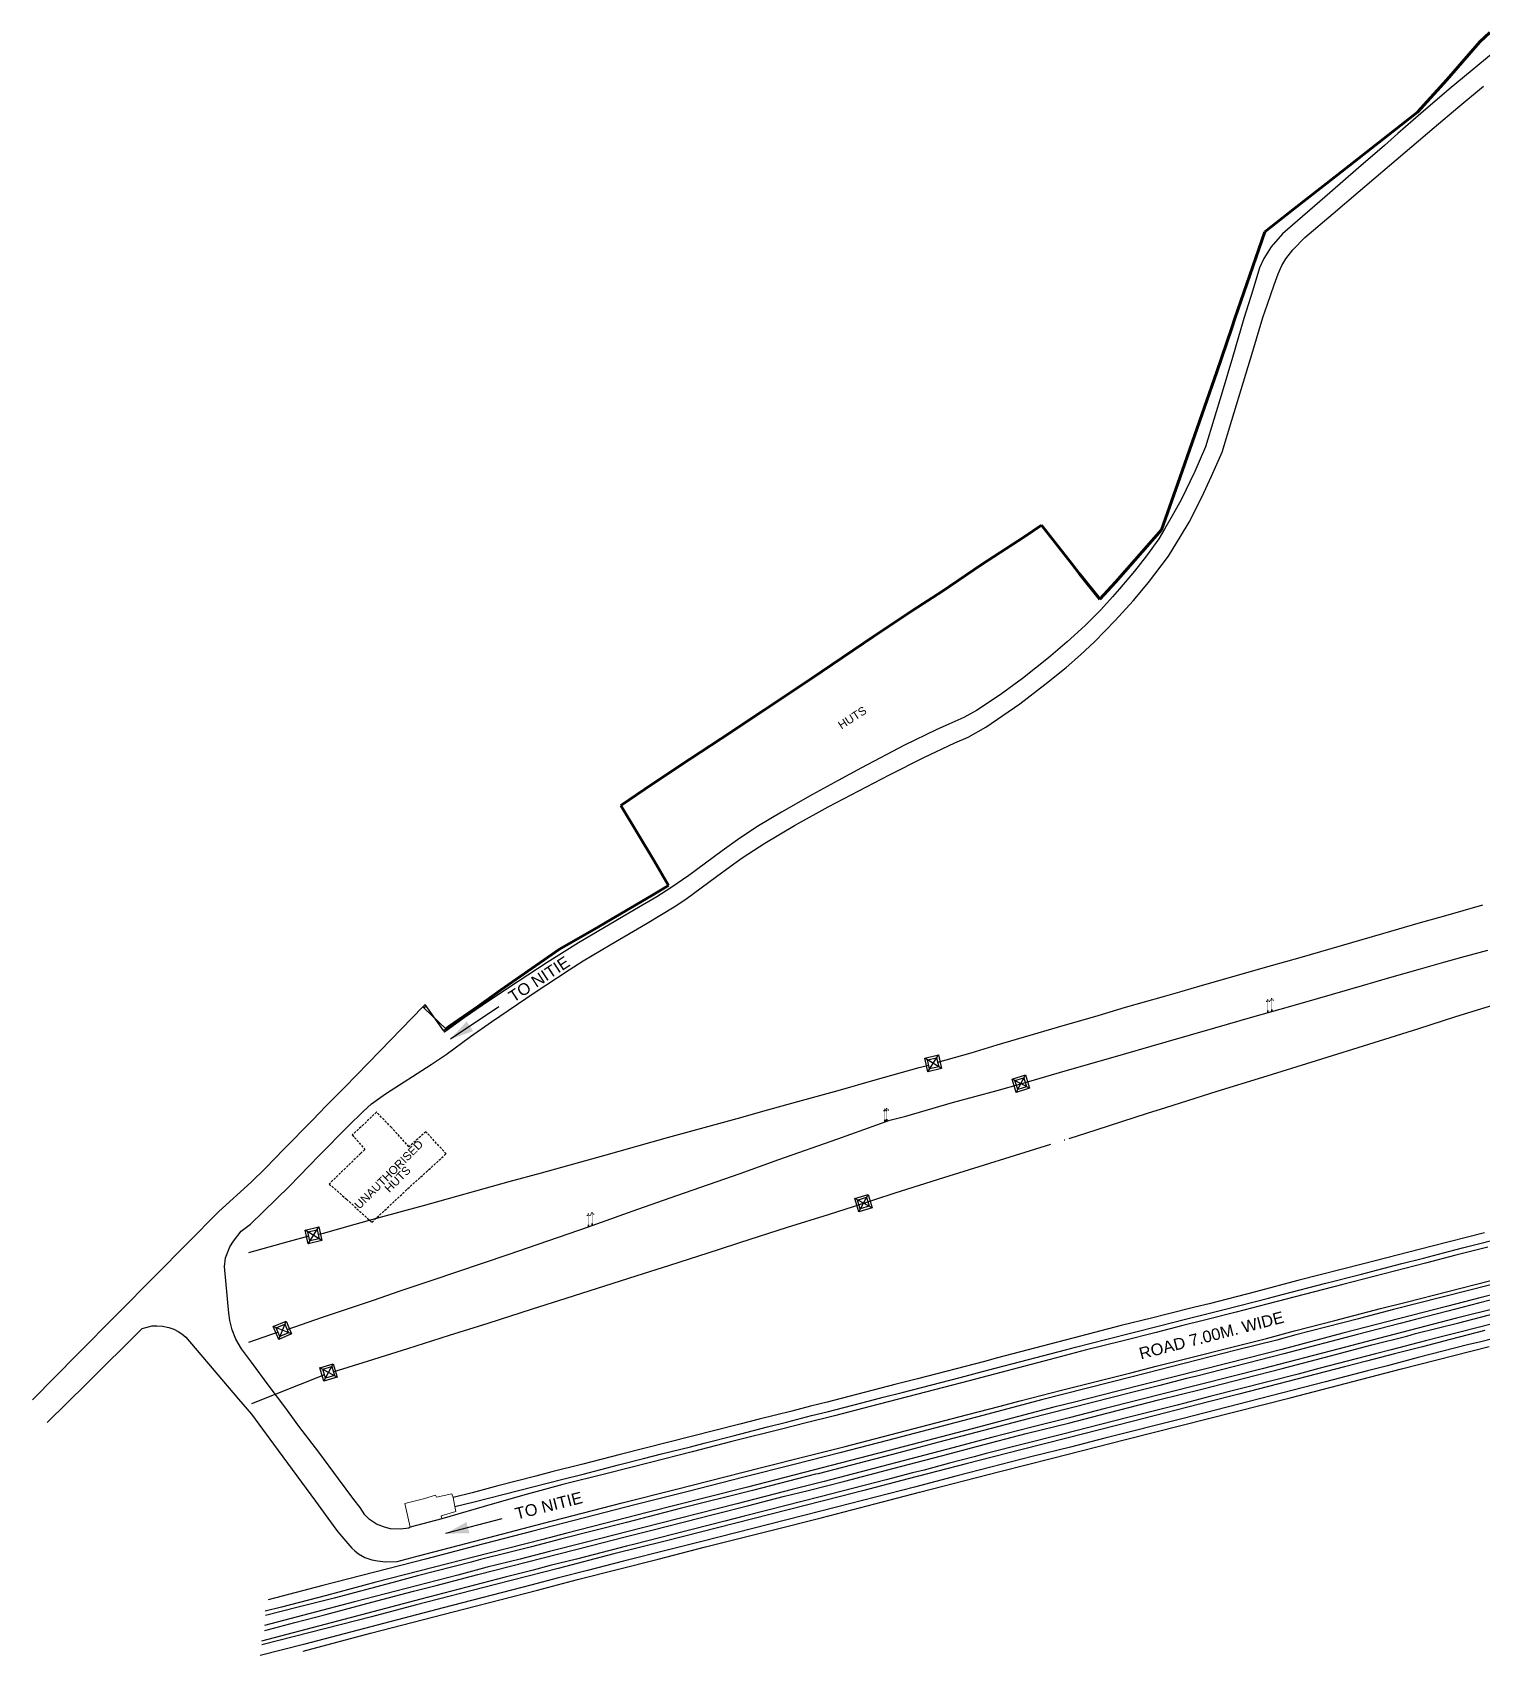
# Model space of a CAD drawing. Header units: millimetres. Extents: x 783 to 2788, y -521 to 1643.
# Drawn here: x 782.7 to 1092.8, y 836.8 to 1184.2 of the extents above; entities that cross this region are included whole.
import ezdxf

# ---------------------------------------------------------------- set-up
doc = ezdxf.new("R2010")
doc.units = ezdxf.units.MM
for name, pattern in [('ACAD_ISO04W100', [30, 24, -3, 0, -3]), ('DASHDOTX2', [50.8, 25.4, -12.7, 0, -12.7]), ('DASHED', [0.75, 0.5, -0.25])]:
    doc.linetypes.add(name, pattern=pattern)
for name, color, linetype, lineweight in [('Boudary Wall', 6, 'DASHDOTX2', 60), ('Building', 1, 'Continuous', 9), ('Water Supply Line', 5, 'Continuous', 50)]:
    doc.layers.add(name, color=color, linetype=linetype, lineweight=lineweight)
for name, color, linetype in [('Compound Wall', 203, 'Continuous'), ('Electric Pole', 7, 'Continuous'), ('Gate', 3, 'Continuous'), ('H.T.Line', 96, 'ACAD_ISO04W100'), ('Huts', 8, 'DASHED'), ('Pipe Line', 211, 'Continuous'), ('Road', 7, 'Continuous'), ('Text Building', 7, 'Continuous'), ('Text Road', 3, 'Continuous'), ('Tower', 30, 'Continuous')]:
    doc.layers.add(name, color=color, linetype=linetype)
doc.styles.add('ROMAND', font='sanss___.ttf', dxfattribs={"height": 5})

# ---------------------------------------------------------------- blocks, each defined once
blk = doc.blocks.new('ELEPOLE')
at = {"layer": 'Electric Pole', "color": 4, "linetype": 'Continuous'}
for points, const_width in [([(0, 10.1), (-1.5, 10.1)], 0.15), ([(0, 1.9), (0, 10.7)], 0.3), ([(0, 10.1), (1.5, 10.1)], 0.15)]:
    blk.add_lwpolyline(points, dxfattribs=dict(at, const_width=const_width))
at = {"layer": 'Electric Pole', "color": 16, "linetype": 'Continuous', "const_width": 0.15}
for points in [[(-1.4, 9.7), (-0.8, 9.7)], [(-1.4, 9.4), (-0.8, 9.4)], [(0.3, 11.4), (-0.3, 11.4)], [(0.3, 11.1), (-0.3, 11.1)], [(1.4, 9.7), (0.8, 9.7)], [(1.4, 9.4), (0.8, 9.4)]]:
    blk.add_lwpolyline(points, dxfattribs=at)
at = {"layer": 'Electric Pole', "color": 4, "linetype": 'Continuous'}
for points in [[(-1.1, 10.1), (-1.1, 9.4)], [(0, 10.7), (0, 11.4)], [(1.1, 10.1), (1.1, 9.4)]]:
    blk.add_lwpolyline(points, dxfattribs=at)
at = {"layer": 'Electric Pole', "color": 8, "linetype": 'Continuous', "const_width": 1.5}
blk.add_lwpolyline([(0, 0), (0, 1.9)], dxfattribs=at)
blk = doc.blocks.new('TOWER')
at = {"layer": 'Tower'}
for p, q in [((0, 0), (6, 6)), ((6, 0), (0, 6))]:
    blk.add_line(p, q, dxfattribs=at)
for points in [[(0, 6), (6, 6), (6, 0), (0, 0)], [(1, 5), (5, 5), (5, 1), (1, 1)]]:
    blk.add_lwpolyline(points, close=True, dxfattribs=at)
blk = doc.blocks.new('ARROWS')
blk.add_line((-0.25, 0), (0.25, 0))
blk.add_solid([(0.25, 0), (0.05, 0.05), (0.05, -0.05)])
at = {"flags": 1}
for tag in ['SLOPE', 'RATE']:
    blk.add_attdef(tag, (-0.3, -0.3), '', height=0.05, dxfattribs=at)
blk = doc.blocks.new('ACAD-Master Plan')
at = {"layer": 'Boudary Wall'}
blk.add_lwpolyline([(-1334.93, 1461.29), (-1337.03, 1459.26), (-1344.13, 1451.19), (-1350.38, 1444.21), (-1360.29, 1436.43), (-1367.56, 1430.78), (-1377, 1423.41), (-1383.07, 1418.63), (-1389.48, 1400.09), (-1390.17, 1397.88), (-1393.31, 1388.66), (-1401.23, 1366.02), (-1405.21, 1354.85), (-1415.03, 1343.65), (-1418.35, 1340.02), (-1422.72, 1345.48), (-1424.35, 1347.61), (-1430.86, 1355.86), (-1434.46, 1353.47), (-1443.76, 1347.38), (-1452.08, 1341.74), (-1458.46, 1337.57), (-1466.8, 1332.02), (-1480.06, 1323.06), (-1490.18, 1316.37), (-1499.52, 1310.11), (-1508.2, 1304.46), (-1515.74, 1299.35), (-1520.92, 1295.89), (-1513.79, 1284.01), (-1510.72, 1278.74), (-1514.27, 1276.61), (-1526.57, 1269.44), (-1534.04, 1265.12), (-1546.63, 1256.39), (-1551.5, 1252.9), (-1557.73, 1248.6), (-1558.37, 1248.1)], dxfattribs=at)
at = {"layer": 'Building'}
for points in [[(-1556.79, 1147.82), (-1557.05, 1148.62), (-1560.33, 1147.85), (-1560.56, 1148.31), (-1563.17, 1147.51), (-1567.15, 1146.5), (-1565.97, 1141.44)], [(-1556.79, 1147.82), (-1556.42, 1145.84)], [(-1565.97, 1141.44), (-1559.23, 1143.26)], [(-1559.23, 1143.26), (-1559.35, 1143.85), (-1556.23, 1144.84), (-1556.42, 1145.84)]]:
    blk.add_lwpolyline(points, dxfattribs=at)
at = {"layer": 'Compound Wall'}
blk.add_lwpolyline([(-1588.91, 1114.93), (-1574.49, 1118.74), (-1554.27, 1124.01), (-1538.74, 1127.95), (-1530.19, 1130.24), (-1512.91, 1134.6), (-1502.77, 1137.21), (-1488.49, 1140.8), (-1478.05, 1143.47), (-1463.25, 1147.31), (-1457.01, 1148.91), (-1439.79, 1153.39), (-1428.54, 1156.24), (-1412.88, 1160.23), (-1377.64, 1169.1), (-1353.84, 1175.32), (-1335.03, 1180.13)], dxfattribs=at)
at = {"layer": 'Gate'}
for points in [[(-1558.88, 1247.71), (-1562.76, 1253.32), (-1563.31, 1252.77)], [(-1563.02, 1252.5), (-1563.31, 1252.77)], [(-1563.02, 1252.5), (-1562.53, 1252.99)], [(-1558.37, 1248.1), (-1563.02, 1252.5)], [(-1558.88, 1247.71), (-1558.37, 1248.1)], [(-1558.88, 1247.71), (-1558.63, 1247.35)], [(-1558.37, 1248.1), (-1558.04, 1247.78), (-1558.63, 1247.35)]]:
    blk.add_lwpolyline(points, dxfattribs=at)
at = {"layer": 'H.T.Line'}
for points in [[(-1592.35, 1183.76), (-1584.76, 1186.36), (-1573.84, 1190.02), (-1568.14, 1192.03), (-1561.3, 1194.3), (-1544.98, 1199.82), (-1527.82, 1205.71), (-1527.01, 1205.98), (-1517.29, 1209.53), (-1508.89, 1212.4), (-1495.36, 1217.12), (-1487.08, 1220.13), (-1474.49, 1224.54), (-1463.35, 1228.51), (-1459.88, 1229.42), (-1449.91, 1232.31), (-1440.37, 1234.89), (-1435.29, 1236.35), (-1425.82, 1239.12), (-1416.51, 1241.77), (-1404.21, 1245.33), (-1393.79, 1248.32), (-1385.6, 1250.65), (-1377.53, 1252.92), (-1371.78, 1254.6), (-1362.16, 1257.34), (-1356.29, 1259.05), (-1349.71, 1260.9), (-1344.78, 1262.35), (-1340.93, 1263.42), (-1335.32, 1264.93)], [(-1336.46, 1274.53), (-1344.92, 1272.13), (-1349.84, 1270.75), (-1357.85, 1268.41), (-1375.55, 1263.29), (-1381.7, 1261.6), (-1396.94, 1257.19), (-1400.85, 1256.08), (-1404.79, 1254.92), (-1412.93, 1252.63), (-1418.83, 1250.89), (-1427.53, 1248.36), (-1440.43, 1244.58), (-1445.96, 1242.9), (-1453.09, 1240.88)], [(-1582.45, 1174.7), (-1574.91, 1177.02), (-1566.46, 1179.67), (-1557.56, 1182.52), (-1549.28, 1185.13), (-1539.83, 1188.18), (-1532.62, 1190.43), (-1517.6, 1195.25), (-1510.41, 1197.53), (-1500, 1200.86), (-1495.46, 1202.35), (-1485.2, 1205.62), (-1476.46, 1208.38), (-1470.86, 1210.17), (-1462.16, 1213.02), (-1451.78, 1216.31), (-1424.94, 1224.64), (-1419.17, 1226.51), (-1408.21, 1230.01), (-1404.26, 1231.23), (-1393.23, 1234.73), (-1383.52, 1237.73), (-1372.03, 1241.34), (-1359.66, 1245.17), (-1350.32, 1248.11), (-1342.16, 1250.71), (-1329.64, 1254.59)], [(-1585.71, 1204.14), (-1584.53, 1204.36), (-1577.79, 1206.31), (-1573.44, 1207.51), (-1566.86, 1209.26), (-1563.13, 1210.31), (-1544.8, 1215.39), (-1537.91, 1217.28), (-1533.5, 1218.52), (-1524.57, 1220.99), (-1510.93, 1224.83), (-1496.03, 1228.92), (-1489.19, 1230.81), (-1482.26, 1232.77), (-1474.37, 1234.88), (-1466.45, 1237.17), (-1457.03, 1239.82), (-1455, 1240.34)], [(-1587.66, 1203.71), (-1591.89, 1202.59), (-1600.61, 1200.19)], [(-1594.27, 1183.19), (-1600.58, 1180.95)], [(-1584.34, 1174.08), (-1599.96, 1167.86)]]:
    blk.add_lwpolyline(points, dxfattribs=at)
at = {"layer": 'Huts'}
blk.add_lwpolyline([(-1573.2, 1230.28), (-1575.96, 1227.63), (-1578.39, 1225.39), (-1575.7, 1222.28), (-1576.6, 1221.42), (-1583.34, 1214.88), (-1579.6, 1211.62), (-1574.19, 1206.69), (-1566.53, 1213.84), (-1562.59, 1217.42), (-1558.3, 1221.36), (-1562.62, 1226.07), (-1566.24, 1222.86), (-1570, 1227)], close=True, dxfattribs=at)
at = {"layer": 'Pipe Line'}
for points in [[(-1328.52, 1192.7), (-1336.73, 1190.58), (-1344.16, 1188.69), (-1359.14, 1184.79), (-1366.39, 1182.93), (-1379.44, 1179.49), (-1386.72, 1177.65), (-1396.54, 1175.13), (-1414.63, 1170.54), (-1423.81, 1168.19), (-1428.2, 1167.1), (-1437.17, 1164.76), (-1444.38, 1162.84), (-1461.81, 1158.26), (-1493.81, 1150.03), (-1502.54, 1147.8), (-1515.28, 1144.61), (-1524.39, 1142.23), (-1532.48, 1140.17), (-1537.6, 1138.84), (-1549.07, 1135.92), (-1561.07, 1132.79), (-1573.33, 1129.65), (-1583.89, 1126.86), (-1593.52, 1124.36), (-1597, 1123.49)], [(-1334.68, 1193.33), (-1355.52, 1188.02), (-1361.71, 1186.4), (-1362.99, 1186.05), (-1376.43, 1182.58), (-1380.48, 1181.46), (-1389.18, 1179.3), (-1411.44, 1173.6), (-1430.84, 1168.68), (-1443.43, 1165.34), (-1463.84, 1160.02), (-1474.03, 1157.38), (-1483.77, 1154.89), (-1494.56, 1152.16), (-1506.52, 1149.1), (-1517.9, 1146.23), (-1539.7, 1140.63), (-1552.16, 1137.42), (-1562.71, 1134.64), (-1584.67, 1128.99), (-1596.41, 1125.92)], [(-1329.04, 1183.13), (-1336.8, 1181.14), (-1339.67, 1180.45), (-1350.26, 1177.74), (-1356.79, 1176.01), (-1361.07, 1174.91), (-1370.08, 1172.54), (-1400.56, 1164.74), (-1417.28, 1160.49), (-1424.66, 1158.6), (-1432.84, 1156.55), (-1441.73, 1154.28), (-1448.94, 1152.47), (-1458.07, 1150.04), (-1474.72, 1145.71), (-1485.4, 1143.03), (-1503.59, 1138.36), (-1510.72, 1136.61), (-1520.33, 1134.17), (-1528.01, 1132.19), (-1534.22, 1130.6), (-1540.18, 1129.05), (-1558.95, 1124.22), (-1588.56, 1116.41), (-1598.09, 1113.98)], [(-1334.61, 1184.89), (-1341.01, 1183.28), (-1345.3, 1182.15), (-1348.68, 1181.31), (-1356.05, 1179.39), (-1359.39, 1178.55), (-1365.44, 1176.94), (-1371.47, 1175.38), (-1375.94, 1174.19), (-1394.81, 1169.39), (-1400.16, 1168.02), (-1401.86, 1167.56), (-1407.26, 1166.17), (-1412.36, 1164.9), (-1426.59, 1161.27), (-1442.74, 1157.25), (-1445.29, 1156.52), (-1450.55, 1155.13), (-1455.98, 1153.68), (-1458.47, 1153.07), (-1464.1, 1151.55), (-1478.24, 1147.94), (-1482.17, 1146.98), (-1485.77, 1146.02), (-1489.73, 1144.99), (-1494.47, 1143.81), (-1498.62, 1142.75), (-1505.65, 1140.92), (-1509.86, 1139.89), (-1517.92, 1137.83), (-1519.68, 1137.4), (-1530.4, 1134.62), (-1536.04, 1133.22), (-1539.69, 1132.24), (-1545.68, 1130.72), (-1563.7, 1126.03), (-1580.18, 1121.67), (-1597.84, 1117.07)], [(-1597.12, 1119.35), (-1590.65, 1121.06), (-1584.04, 1122.78), (-1573.09, 1125.68), (-1565.27, 1127.73), (-1560.46, 1128.99), (-1551.54, 1131.3), (-1527.21, 1137.54), (-1519.96, 1139.36), (-1513.95, 1140.9), (-1500.84, 1144.24), (-1493.47, 1146.09), (-1486.13, 1147.99), (-1480.82, 1149.32), (-1472.96, 1151.32), (-1462.66, 1154), (-1452.29, 1156.72), (-1444.47, 1158.81), (-1434.14, 1161.46), (-1424.77, 1163.8), (-1418.52, 1165.43), (-1405.82, 1168.67), (-1396.56, 1171), (-1387.39, 1173.37), (-1379.35, 1175.41), (-1369, 1178.15), (-1360.14, 1180.45), (-1352.69, 1182.34), (-1350.82, 1182.86), (-1341.53, 1185.2), (-1327.09, 1188.94)], [(-1330.13, 1191.21), (-1337.33, 1189.38), (-1343.88, 1187.69), (-1350.81, 1185.87), (-1354.13, 1185.06), (-1363.23, 1182.67), (-1379, 1178.56), (-1397.65, 1173.79), (-1399.82, 1173.25), (-1405.52, 1171.77), (-1411.27, 1170.32), (-1415.72, 1169.17), (-1424.45, 1166.96), (-1433.71, 1164.65), (-1452.82, 1159.61), (-1461.42, 1157.38), (-1478.66, 1152.88), (-1479.26, 1152.79), (-1492.71, 1149.33), (-1508.17, 1145.43), (-1519.7, 1142.44), (-1533.83, 1138.86), (-1540.05, 1137.25), (-1544.9, 1136.04), (-1550.95, 1134.51), (-1552.91, 1133.94), (-1564.42, 1131.01), (-1569.94, 1129.53), (-1582.26, 1126.29), (-1589.96, 1124.3), (-1596.97, 1122.53)], [(-1336.02, 1204.45), (-1347.23, 1201.58), (-1361.91, 1197.79), (-1375.99, 1194.2), (-1385.04, 1191.83), (-1395.01, 1189.27), (-1398.02, 1188.53), (-1403.96, 1187.01), (-1407.29, 1186.21), (-1413.83, 1184.59), (-1423.86, 1181.94), (-1432.37, 1179.72), (-1440.31, 1177.66), (-1443.08, 1176.93), (-1457.41, 1173.19), (-1462.22, 1171.97), (-1476.73, 1168.2), (-1480.33, 1167.33), (-1484.31, 1166.3), (-1491.27, 1164.56), (-1495.46, 1163.46), (-1500.78, 1162.14), (-1510.66, 1159.62), (-1521.01, 1157.02), (-1529.06, 1154.94), (-1535.7, 1153.27), (-1539.1, 1152.37), (-1547.26, 1150.28), (-1552.74, 1148.83), (-1556.79, 1147.82)], [(-1556.42, 1145.84), (-1552.29, 1146.86), (-1542.8, 1149.27), (-1533.31, 1151.74), (-1528.93, 1152.82), (-1521.4, 1154.78), (-1516.03, 1156.14), (-1512.21, 1157.13), (-1506, 1158.67), (-1503.04, 1159.45), (-1496.86, 1161.01), (-1489.51, 1162.91), (-1485.47, 1163.9), (-1480.06, 1165.32), (-1476.71, 1166.11), (-1467.66, 1168.46), (-1464.75, 1169.24), (-1460.68, 1170.27), (-1448.26, 1173.49), (-1442.39, 1175.02), (-1433.62, 1177.34), (-1425.7, 1179.38), (-1423.58, 1179.97), (-1416.87, 1181.7), (-1405.58, 1184.52), (-1400.33, 1185.88), (-1391.76, 1188), (-1382.3, 1190.47), (-1379.38, 1191.26), (-1370, 1193.69), (-1362.68, 1195.55), (-1353.76, 1197.85), (-1349.12, 1199.02), (-1344.85, 1200.16), (-1340.79, 1201.19), (-1330.85, 1203.73)]]:
    blk.add_lwpolyline(points, dxfattribs=at)
at = {"layer": 'Pipe Line', "linetype": 'Continuous'}
for points in [[(-1333.1, 1188.39), (-1342.05, 1186.14), (-1358.72, 1181.79), (-1367.18, 1179.63), (-1383.62, 1175.34), (-1417.26, 1166.81), (-1424.95, 1164.83), (-1432.94, 1162.83), (-1441.29, 1160.71), (-1451.2, 1158.05), (-1477.35, 1151.21), (-1484.25, 1149.51), (-1496.06, 1146.47), (-1516.29, 1141.34), (-1528.5, 1138.17), (-1536.18, 1136.27), (-1542.48, 1134.64), (-1549.49, 1132.86), (-1555.81, 1131.17), (-1577.9, 1125.45), (-1597.17, 1120.42)], [(-1335.95, 1183.53), (-1343.38, 1181.58), (-1349.35, 1180.04), (-1355.32, 1178.56), (-1361.32, 1176.95), (-1366.02, 1175.76), (-1378.12, 1172.6), (-1384.5, 1171.01), (-1388.61, 1169.93), (-1394.87, 1168.36), (-1411.44, 1164.08), (-1425.44, 1160.51), (-1435.31, 1158.02), (-1446.96, 1155.03), (-1453.06, 1153.42), (-1459.42, 1151.78), (-1469.17, 1149.2), (-1473.91, 1147.98), (-1511.44, 1138.44), (-1522.38, 1135.72), (-1534.33, 1132.6), (-1547.7, 1129.19), (-1564.93, 1124.73), (-1574.28, 1122.27), (-1587.37, 1118.9), (-1597.77, 1116.25)]]:
    blk.add_lwpolyline(points, dxfattribs=at)
at = {"layer": 'Road'}
for points in [[(-1643.66, 1163.85), (-1635.16, 1172.2), (-1623.32, 1183.93), (-1622.3, 1184.28), (-1621.23, 1184.5), (-1620.21, 1184.51), (-1619.03, 1184.47), (-1617.66, 1184.19), (-1616.56, 1183.82), (-1615.61, 1183.32), (-1614.88, 1182.82), (-1614.02, 1182.13), (-1602.76, 1168.87), (-1599.92, 1165.6), (-1595.25, 1159.2), (-1586.25, 1147), (-1582.44, 1141.79), (-1581.44, 1140.46), (-1578.45, 1136.94), (-1577.8, 1136.36), (-1577.03, 1135.75), (-1575.67, 1134.99), (-1574.23, 1134.44), (-1572.97, 1134.23), (-1571.26, 1134.06), (-1568.76, 1134.14), (-1564.52, 1135.27), (-1553.81, 1138.02), (-1537.47, 1142.28), (-1520.59, 1146.63), (-1509.25, 1149.49), (-1491.06, 1154.12), (-1480.3, 1156.88), (-1472.86, 1158.74), (-1448.57, 1165.03), (-1440.03, 1167.26), (-1435.43, 1168.48), (-1426.56, 1170.77), (-1411.76, 1174.47), (-1406.34, 1175.87), (-1382.74, 1181.85), (-1376.72, 1183.46), (-1368.06, 1185.71), (-1358.32, 1188.21), (-1352.78, 1189.6), (-1317.11, 1198.76)], [(-1332.58, 1458.3), (-1343.6, 1449.18), (-1349.69, 1443.94), (-1354.63, 1439.64), (-1357.48, 1437.14), (-1363.04, 1432.32), (-1369.16, 1426.97), (-1379.28, 1418.2), (-1381.71, 1415.44), (-1383.28, 1412.94), (-1384.17, 1410.92), (-1385.64, 1406.14), (-1387.56, 1400.09), (-1389.98, 1391.72), (-1392.2, 1384.36), (-1395.79, 1372.63), (-1398.08, 1367.35), (-1400.96, 1361.31), (-1402.6, 1358.36), (-1404.51, 1355.02), (-1405.75, 1352.96), (-1408.42, 1349.31), (-1410.99, 1346.02), (-1414.18, 1342.26), (-1415.7, 1340.5), (-1418.19, 1337.73), (-1421.49, 1334.37), (-1425.38, 1330.87), (-1429.35, 1327.5), (-1434.93, 1323.04), (-1439.71, 1319.57), (-1444.78, 1316.21), (-1447.46, 1314.71), (-1450.67, 1313.27), (-1453.4, 1312.08), (-1460.19, 1308.78), (-1469.42, 1303.92), (-1474.37, 1301.25), (-1479.85, 1298.25), (-1486.54, 1294.46), (-1491.44, 1291.5), (-1495.44, 1288.92), (-1499.22, 1286.21), (-1506.36, 1280.91), (-1510.19, 1278.29), (-1513.22, 1276.36), (-1518.01, 1273.53), (-1529.97, 1266.5), (-1536.64, 1262.3), (-1542.9, 1258.25), (-1549.23, 1253.99), (-1554.46, 1250.41), (-1558.63, 1247.35)], [(-1565.97, 1141.44), (-1566.31, 1141.27), (-1568.08, 1140.99), (-1570.23, 1141.09), (-1571.5, 1141.42), (-1573.19, 1142.11), (-1574.69, 1143.1), (-1575.66, 1144.09), (-1576.71, 1145.64), (-1578.03, 1147.36), (-1581.36, 1151.79), (-1585.55, 1157.47), (-1589.79, 1163.08), (-1592.82, 1167.18), (-1596.14, 1171.6), (-1599.95, 1176.78), (-1602.1, 1179.59), (-1603.27, 1181.69), (-1604.06, 1183.66), (-1604.58, 1185.71), (-1604.78, 1187.21), (-1605.74, 1197.26), (-1605.5, 1199.06), (-1605.1, 1200.15), (-1604.57, 1201.41), (-1603.77, 1202.67), (-1602.18, 1204.77), (-1600.19, 1206.3), (-1591.89, 1214.32), (-1585.48, 1220.95), (-1579.23, 1227.24), (-1576.07, 1230.4), (-1574.3, 1232.02), (-1571.28, 1234.2), (-1561.49, 1240.49), (-1558.28, 1242.63), (-1553.05, 1246.42), (-1548.55, 1249.59), (-1539.43, 1255.81), (-1531.99, 1260.74), (-1528.96, 1262.62), (-1523.2, 1266.06), (-1515.24, 1270.7), (-1509.48, 1274.18), (-1506.98, 1275.84), (-1500.4, 1280.66), (-1497.49, 1282.85), (-1494.9, 1284.68), (-1490.08, 1287.82), (-1483.74, 1291.6), (-1476.54, 1295.58), (-1463.42, 1302.45), (-1456.03, 1306.12), (-1449.43, 1309.31), (-1446.59, 1310.49), (-1442.81, 1312.66), (-1435.47, 1317.61), (-1430.15, 1321.75), (-1425.58, 1325.43), (-1422.51, 1328.13), (-1419.54, 1330.9), (-1415.07, 1335.47), (-1411.24, 1339.7), (-1407.98, 1343.61), (-1403.69, 1349.26), (-1401.08, 1353.41), (-1399.29, 1356.5), (-1396.52, 1361.88), (-1394.51, 1366.33), (-1392.22, 1371.48), (-1390.1, 1378.35), (-1385.64, 1393.08), (-1383.52, 1400.28), (-1382.48, 1403.17), (-1381.06, 1407.26), (-1380.24, 1409.67), (-1379.43, 1411.42), (-1378.58, 1412.84), (-1377.05, 1414.81), (-1374.48, 1417.41), (-1368.43, 1422.57), (-1363.07, 1427.09), (-1356.35, 1432.85), (-1346.83, 1440.95), (-1341.74, 1445.25), (-1336.25, 1449.82)], [(-1335.33, 1201.4), (-1342.17, 1199.67), (-1348.65, 1197.97), (-1366.35, 1193.37), (-1382.66, 1189.17), (-1389.19, 1187.44), (-1396.29, 1185.65), (-1400.58, 1184.6), (-1406.34, 1183.12), (-1413.7, 1181.25), (-1421.55, 1179.34), (-1428.99, 1177.31), (-1446.35, 1172.77), (-1451.82, 1171.37), (-1467.52, 1167.27), (-1475.2, 1165.28), (-1481.22, 1163.81), (-1486.25, 1162.52), (-1497.11, 1159.78), (-1505.61, 1157.58), (-1514.57, 1155.32), (-1524.13, 1152.86), (-1533.33, 1150.57), (-1541.17, 1148.41), (-1548.46, 1146.35), (-1559.23, 1143.26)], [(-1646.83, 1168.69), (-1637.21, 1178.49), (-1620.53, 1195.3), (-1606.93, 1208.98), (-1600, 1215.28), (-1596.95, 1218.3), (-1593.06, 1222.34), (-1586.95, 1228.5), (-1583.91, 1231.66), (-1579.99, 1235.62), (-1572.51, 1243.28), (-1563.31, 1252.77)], [(-1559.23, 1143.26), (-1565.97, 1141.44)]]:
    blk.add_lwpolyline(points, dxfattribs=at)
at = {"layer": 'Electric Pole'}
for p, xscale, yscale, zscale, rotation in [((-1382.42, 1251.55), 0.2491173621364975, 0.2491173621364975, 0.2491180800177746, 0.09238768504083938), ((-1381.56, 1251.79), 0.2491133510193298, 0.2491133510193298, 0.2491140632474272, 0.09131412208423886), ((-1464.36, 1228.15), 0.249286470685594, 0.249286470685594, 0.2492873781766754, 0.1455957350042734), ((-1463.96, 1228.3), 0.2492866495828353, 0.2492866495828353, 0.2492875579713259, 0.1464209494329329), ((-1527.01, 1205.98), 0.2493124513789897, 0.2493124513789897, 0.2493132515982911, 0.0932795888369614), ((-1527.82, 1205.71), 0.2493130427970779, 0.2493130427970779, 0.2493138426026694, 0.09299794309519525)]:
    blk.add_blockref('ELEPOLE', p, dxfattribs=dict(at, xscale=xscale, yscale=yscale, zscale=zscale, rotation=rotation))
at = {"layer": 'Text Road', "linetype": 'Continuous', "zscale": 24.93440742497292}
for p, xscale, yscale, rotation in [((-1552.17, 1249.33), 24.93429770238324, 24.93429770238319, 213.7408533719771), ((-1552.41, 1141.66), 24.93429770238323, 24.93429770238317, 194.786822305244)]:
    blk.add_blockref('ARROWS', p, dxfattribs=dict(at, xscale=xscale, yscale=yscale, rotation=rotation))
at = {"layer": 'Tower'}
for p, xscale, yscale, zscale, rotation in [((-1455.18, 1238.92), 0.4986166340732849, 0.498616634073285, 0.4986183596308845, 12.83729135872367), ((-1436.29, 1234.49), 0.4986994981610158, 0.4986994981610157, 0.4987010544790358, 17.04342286842514), ((-1469.97, 1208.92), 0.4986994981610158, 0.4986994981610157, 0.4987010544790358, 17.04342286842514), ((-1587.81, 1202.11), 0.4986914617462435, 0.4986914617462435, 0.4986930417739484, 12.73163812998485), ((-1594.13, 1181.61), 0.4987047789808142, 0.4987047789808142, 0.498706346078587, 23.22825027605795), ((-1584.44, 1172.7), 0.4986994981610158, 0.4986994981610157, 0.4987010544790358, 17.04342286842514)]:
    blk.add_blockref('TOWER', p, dxfattribs=dict(at, xscale=xscale, yscale=yscale, zscale=zscale, rotation=rotation))
at = {"layer": 'Text Building', "style": 'ROMAND'}
for s, rotation, p in [('HUTS', 32.998, (-1473.68, 1312.12)), ('UNAUTHORISED', 45.0762, (-1576.85, 1209.38)), ('HUTS', 45.0749, (-1570.42, 1212.93))]:
    blk.add_text(s, height=1.75, rotation=rotation, dxfattribs=at).set_placement(p)
at = {"layer": 'Text Road', "linetype": 'Continuous', "style": 'ROMAND'}
for rotation, p in [(33.1407, (-1543.89, 1253.64)), (14.1867, (-1543.18, 1143.05))]:
    blk.add_text('TO NITIE', height=2.5, rotation=rotation, dxfattribs=at).set_placement(p)
at = {"layer": 'Text Road', "style": 'ROMAND'}
blk.add_text('ROAD 7.00M. WIDE', height=2.5, rotation=14.4494, dxfattribs=at).set_placement((-1409.59, 1177.33))

msp = doc.modelspace()

# ---------------------------------------------------------------- block references
at = {"layer": 'Water Supply Line'}
msp.add_blockref('ACAD-Master Plan', (2429.51, -277.14), dxfattribs=at)

doc.saveas('drawing.dxf')
